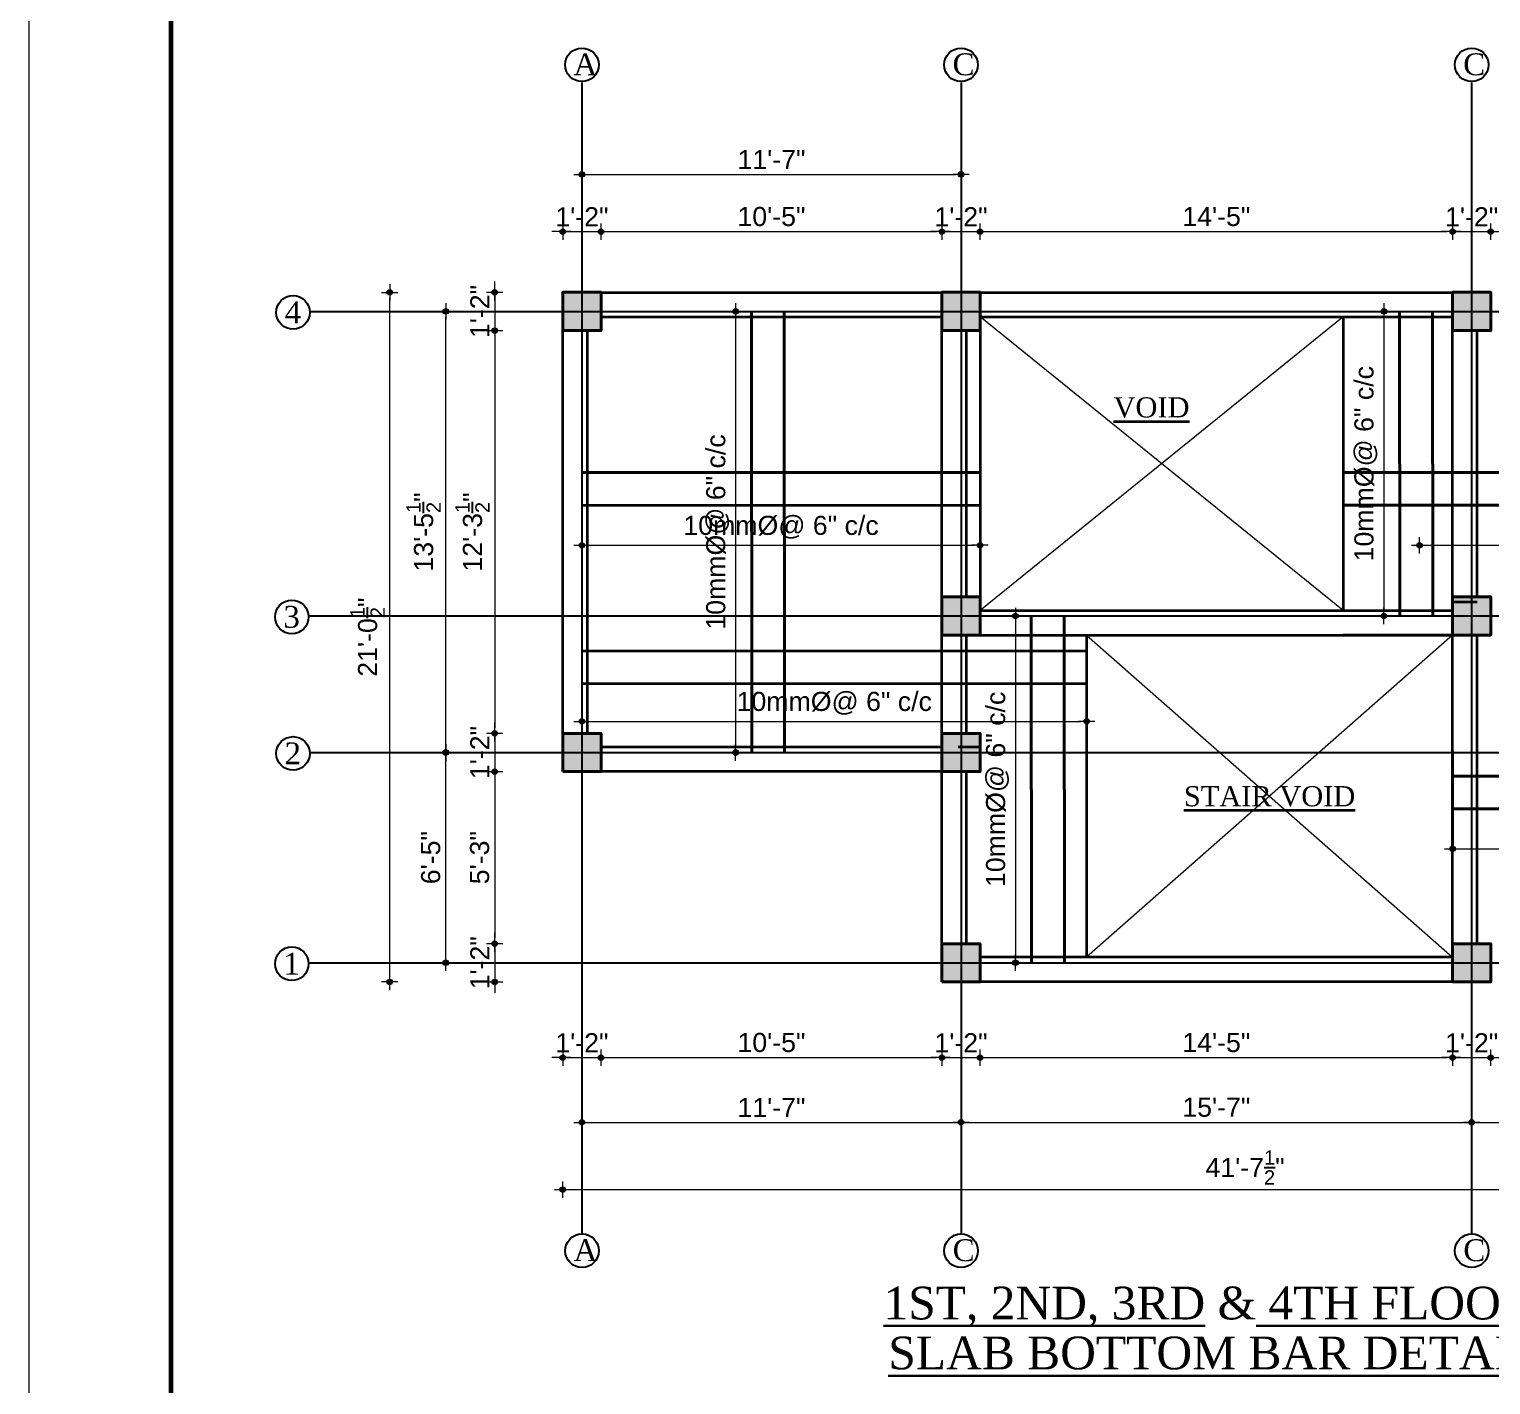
# Model space of a CAD drawing. Header units: inches. Extents: x -12073856 to 12321241, y -1226296 to 1319224.
# Drawn here: x 124365 to 124901, y 48693 to 49189 of the extents above; entities that cross this region are included whole.
import ezdxf
from ezdxf.enums import TextEntityAlignment as Align

# ---------------------------------------------------------------- set-up
doc = ezdxf.new("R2010")
doc.units = ezdxf.units.IN
doc.header["$MEASUREMENT"] = 0
doc.header["$PDMODE"] = 35
for name, color, linetype, lineweight in [('1', 7, 'Continuous', 13), ('BORDER', 7, 'Continuous', 60), ('Column', 181, 'Continuous', 40), ('DIM_LINE', 173, 'Continuous', 20), ('Hatch', 9, 'Continuous', 9), ('ST-REINFOR', 201, 'Continuous', 40), ('Toilet', 7, 'Continuous', 25), ('WALL', 1, 'Continuous', 30), ('WALL SEC', 2, 'Continuous', 35), ('Walls', 11, 'Continuous', 35), ('Window', 3, 'Continuous', 0), ('Windows', 151, 'Continuous', 15)]:
    doc.layers.add(name, color=color, linetype=linetype, lineweight=lineweight)
doc.styles.add('ordinary', font='times.ttf')
doc.styles.add('ramon', font='arial.ttf')
doc.dimstyles.new('S8', dxfattribs={"dimtxt": 7, "dimasz": 2, "dimexe": 6, "dimexo": 18, "dimgap": 1.9375, "dimtad": 1, "dimdec": 1, "dimzin": 3, "dimdsep": 46, "dimlunit": 4, "dimtxsty": 'ramon', "dimblk": 'dot 2', "dimcen": 0.09375, "dimse1": 1, "dimse2": 1, "dimclrd": 1, "dimclre": 1, "dimclrt": 256, "dimadec": 0, "dimazin": 0, "dimtfac": 0.75, "dimtdec": 1, "dimtix": 1, "dimtmove": 1, "dimatfit": 3, "dimldrblk": 'DOT', "dimfxl": 1, "dimtolj": 1, "dimtzin": 0, "dimlwd": 9, "dimlwe": 9, "dimarcsym": 0})

# ---------------------------------------------------------------- blocks, each defined once
blk = doc.blocks.new('colm')
at = {"layer": 'Hatch'}
h = blk.add_hatch(color=256, dxfattribs=at)
h.dxf.hatch_style = 1
h.paths.add_polyline_path([(66705.71, 8319.73), (66705.71, 8307.73), (66717.71, 8307.73), (66717.71, 8319.73)])
at = {"layer": 'Column'}
blk.add_lwpolyline([(66705.71, 8307.73), (66717.71, 8307.73), (66717.71, 8319.73), (66705.71, 8319.73)], close=True, dxfattribs=at)
blk = doc.blocks.new('dot1')
at = {"layer": 'Hatch'}
h = blk.add_hatch(color=256, dxfattribs=at)
edge = h.paths.add_edge_path()
edge.add_arc((0, 0), 1, 0, 360)
for p, q in [((3, 0), (-3, 0)), ((0, 3), (0, -3))]:
    blk.add_line(p, q, dxfattribs=at)
blk.add_circle((0, 0), 1, dxfattribs=at)
blk = doc.blocks.new('dot 2')
at = {"layer": 'Hatch', "xscale": 0.5, "yscale": 0.5, "zscale": 0.5}
blk.add_blockref('dot1', (0, 0), dxfattribs=at)
blk = doc.blocks.new('*D2217')
at = {"layer": 'Defpoints', "color": 0, "transparency": 16777216}
for p in [(124574.74, 49115.1), (124560.74, 49092.88), (124574.74, 49092.88)]:
    blk.add_point(p, dxfattribs=at)
at = {"layer": 'Toilet', "color": 1, "lineweight": 9, "transparency": 16777216}
for p, q in [((124558.74, 49115.1), (124556.74, 49115.1)), ((124560.74, 49115.1), (124574.74, 49115.1)), ((124576.74, 49115.1), (124578.74, 49115.1))]:
    blk.add_line(p, q, dxfattribs=at)
at = {"layer": 'Toilet', "color": 1, "lineweight": 9, "transparency": 16777216, "xscale": 2, "yscale": 2, "zscale": 2}
blk.add_blockref('dot 2', (124560.74, 49115.1), dxfattribs=at)
at = {"layer": 'Toilet', "color": 1, "lineweight": 9, "transparency": 16777216, "xscale": 2, "yscale": 2, "zscale": 2, "rotation": 180}
blk.add_blockref('dot 2', (124574.74, 49115.1), dxfattribs=at)
at = {"layer": 'Toilet', "transparency": 16777216, "insert": (124567.74, 49120.55), "char_height": 7, "attachment_point": 5, "style": 'ramon'}
blk.add_mtext('\\A1;1\'-2"', dxfattribs=at)
blk = doc.blocks.new('_Dot')
at = {"color": 0, "lineweight": -2}
blk.add_line((-0.5, 0), (-1, 0), dxfattribs=at)
at = {"color": 0, "const_width": 0.5}
blk.add_lwpolyline([(-0.25, 0, 1), (0.25, 0, 1)], format="xyb", close=True, dxfattribs=at)
blk = doc.blocks.new('*D2218')
at = {"layer": 'Defpoints', "color": 0, "transparency": 16777216}
for p in [(124699.56, 49115.1), (124574.74, 49092.88), (124699.56, 49092.88)]:
    blk.add_point(p, dxfattribs=at)
at = {"layer": 'Toilet', "color": 1, "lineweight": 9, "transparency": 16777216}
blk.add_line((124576.74, 49115.1), (124697.56, 49115.1), dxfattribs=at)
at = {"layer": 'Toilet', "color": 1, "lineweight": 9, "transparency": 16777216, "xscale": 2, "yscale": 2, "zscale": 2}
for p, rotation in [((124574.74, 49115.1), 180.0000000068786), ((124699.56, 49115.1), 6.87854744294497e-09)]:
    blk.add_blockref('dot 2', p, dxfattribs=dict(at, rotation=rotation))
at = {"layer": 'Toilet', "transparency": 16777216, "insert": (124637.15, 49120.61), "char_height": 7, "attachment_point": 5, "rotation": 0, "style": 'ramon'}
blk.add_mtext('\\A1;10\'-5"', dxfattribs=at)
blk = doc.blocks.new('*D2219')
at = {"layer": 'Defpoints', "color": 0, "transparency": 16777216}
for p in [(124713.56, 49115.1), (124699.56, 49092.88), (124713.56, 49092.88)]:
    blk.add_point(p, dxfattribs=at)
at = {"layer": 'Toilet', "color": 1, "lineweight": 9, "transparency": 16777216}
for p, q in [((124697.56, 49115.1), (124695.56, 49115.1)), ((124699.56, 49115.1), (124713.56, 49115.1)), ((124715.56, 49115.1), (124717.56, 49115.1))]:
    blk.add_line(p, q, dxfattribs=at)
at = {"layer": 'Toilet', "color": 1, "lineweight": 9, "transparency": 16777216, "xscale": 2, "yscale": 2, "zscale": 2}
for p, rotation in [((124699.56, 49115.1), 6.878577707425393e-09), ((124713.56, 49115.1), 180.0000000068786)]:
    blk.add_blockref('dot 2', p, dxfattribs=dict(at, rotation=rotation))
at = {"layer": 'Toilet', "transparency": 16777216, "insert": (124706.56, 49120.55), "char_height": 7, "attachment_point": 5, "rotation": 0, "style": 'ramon'}
blk.add_mtext('\\A1;1\'-2"', dxfattribs=at)
blk = doc.blocks.new('*D2220')
at = {"layer": 'Defpoints', "color": 0, "transparency": 16777216}
for p in [(124886.56, 49115.1), (124713.56, 49092.88), (124886.56, 49092.88)]:
    blk.add_point(p, dxfattribs=at)
at = {"layer": 'Toilet', "color": 1, "lineweight": 9, "transparency": 16777216}
blk.add_line((124715.56, 49115.1), (124884.56, 49115.1), dxfattribs=at)
at = {"layer": 'Toilet', "color": 1, "lineweight": 9, "transparency": 16777216, "xscale": 2, "yscale": 2, "zscale": 2}
for p, rotation in [((124713.56, 49115.1), 180.0000000068786), ((124886.56, 49115.1), 6.87854744294497e-09)]:
    blk.add_blockref('dot 2', p, dxfattribs=dict(at, rotation=rotation))
at = {"layer": 'Toilet', "transparency": 16777216, "insert": (124800.06, 49120.61), "char_height": 7, "attachment_point": 5, "rotation": 0, "style": 'ramon'}
blk.add_mtext('\\A1;14\'-5"', dxfattribs=at)
blk = doc.blocks.new('*D2189')
at = {"layer": 'Defpoints', "color": 0, "transparency": 16777216}
for p in [(124900.56, 49115.1), (124886.56, 49092.88), (124900.56, 49092.88)]:
    blk.add_point(p, dxfattribs=at)
at = {"layer": 'Toilet', "color": 1, "lineweight": 9, "transparency": 16777216}
for p, q in [((124884.56, 49115.1), (124882.56, 49115.1)), ((124886.56, 49115.1), (124900.56, 49115.1)), ((124902.56, 49115.1), (124904.56, 49115.1))]:
    blk.add_line(p, q, dxfattribs=at)
at = {"layer": 'Toilet', "color": 1, "lineweight": 9, "transparency": 16777216, "xscale": 2, "yscale": 2, "zscale": 2}
for p, rotation in [((124886.56, 49115.1), 6.878577707425393e-09), ((124900.56, 49115.1), 180.0000000068786)]:
    blk.add_blockref('dot 2', p, dxfattribs=dict(at, rotation=rotation))
at = {"layer": 'Toilet', "transparency": 16777216, "insert": (124893.56, 49120.55), "char_height": 7, "attachment_point": 5, "rotation": 0, "style": 'ramon'}
blk.add_mtext('\\A1;1\'-2"', dxfattribs=at)
blk = doc.blocks.new('*D2190')
at = {"layer": 'Defpoints', "color": 0, "transparency": 16777216}
for p in [(125046.43, 49115.1), (124900.56, 49092.88), (125046.43, 49092.88)]:
    blk.add_point(p, dxfattribs=at)
at = {"layer": 'Toilet', "color": 1, "lineweight": 9, "transparency": 16777216}
blk.add_line((124902.56, 49115.1), (125044.43, 49115.1), dxfattribs=at)
at = {"layer": 'Toilet', "color": 1, "lineweight": 9, "transparency": 16777216, "xscale": 2, "yscale": 2, "zscale": 2}
for p, rotation in [((124900.56, 49115.1), 180.0000000068786), ((125046.43, 49115.1), 6.87854744294497e-09)]:
    blk.add_blockref('dot 2', p, dxfattribs=dict(at, rotation=rotation))
at = {"layer": 'Toilet', "transparency": 16777216, "insert": (124973.49, 49120.55), "char_height": 7, "attachment_point": 5, "rotation": 0, "style": 'ramon'}
blk.add_mtext('\\A1;12\'-2"', dxfattribs=at)
blk = doc.blocks.new('*D2192')
at = {"layer": 'Defpoints', "color": 0, "transparency": 16777216}
for p in [(124706.56, 49136.06), (124567.74, 49092.88), (124706.56, 49092.88)]:
    blk.add_point(p, dxfattribs=at)
at = {"layer": 'Toilet', "color": 1, "lineweight": 9, "transparency": 16777216}
blk.add_line((124569.74, 49136.06), (124704.56, 49136.06), dxfattribs=at)
at = {"layer": 'Toilet', "color": 1, "lineweight": 9, "transparency": 16777216, "xscale": 2, "yscale": 2, "zscale": 2, "rotation": 180}
blk.add_blockref('dot 2', (124567.74, 49136.06), dxfattribs=at)
at = {"layer": 'Toilet', "color": 1, "lineweight": 9, "transparency": 16777216, "xscale": 2, "yscale": 2, "zscale": 2}
blk.add_blockref('dot 2', (124706.56, 49136.06), dxfattribs=at)
at = {"layer": 'Toilet', "transparency": 16777216, "insert": (124637.15, 49141.51), "char_height": 7, "attachment_point": 5, "style": 'ramon'}
blk.add_mtext('\\A1;11\'-7"', dxfattribs=at)
blk = doc.blocks.new('*D2193')
at = {"layer": 'Defpoints', "color": 0, "transparency": 16777216}
for p in [(124560.74, 49092.88), (124535.81, 49078.88), (124560.74, 49078.88)]:
    blk.add_point(p, dxfattribs=at)
at = {"layer": 'Toilet', "color": 1, "lineweight": 9, "transparency": 16777216}
for p, q in [((124535.81, 49094.88), (124535.81, 49096.88)), ((124535.81, 49092.88), (124535.81, 49078.88)), ((124535.81, 49076.88), (124535.81, 49074.88))]:
    blk.add_line(p, q, dxfattribs=at)
at = {"layer": 'Toilet', "color": 1, "lineweight": 9, "transparency": 16777216, "xscale": 2, "yscale": 2, "zscale": 2}
for p, rotation in [((124535.81, 49092.88), 270), ((124535.81, 49078.88), 90)]:
    blk.add_blockref('dot 2', p, dxfattribs=dict(at, rotation=rotation))
at = {"layer": 'Toilet', "transparency": 16777216, "insert": (124530.35, 49085.88), "char_height": 7, "attachment_point": 5, "rotation": 90, "style": 'ramon'}
blk.add_mtext('\\A1;1\'-2"', dxfattribs=at)
blk = doc.blocks.new('*D2194')
at = {"layer": 'Defpoints', "color": 0, "transparency": 16777216}
for p in [(124560.74, 49078.88), (124535.81, 48931.39), (124560.74, 48931.39)]:
    blk.add_point(p, dxfattribs=at)
at = {"layer": 'Toilet', "color": 1, "lineweight": 9, "transparency": 16777216}
blk.add_line((124535.81, 49076.88), (124535.81, 48933.39), dxfattribs=at)
at = {"layer": 'Toilet', "color": 1, "lineweight": 9, "transparency": 16777216, "xscale": 2, "yscale": 2, "zscale": 2}
for p, rotation in [((124535.81, 49078.88), 90), ((124535.81, 48931.39), 270)]:
    blk.add_blockref('dot 2', p, dxfattribs=dict(at, rotation=rotation))
at = {"layer": 'Toilet', "transparency": 16777216, "insert": (124527.66, 49005.13), "char_height": 7, "attachment_point": 5, "rotation": 90, "style": 'ramon'}
blk.add_mtext('\\A1;12\'-3{\\H0.750000x;\\S1/2;}"', dxfattribs=at)
blk = doc.blocks.new('*D2195')
at = {"layer": 'Defpoints', "color": 0, "transparency": 16777216}
for p in [(124560.74, 48931.39), (124535.81, 48917.39), (124560.74, 48917.39)]:
    blk.add_point(p, dxfattribs=at)
at = {"layer": 'Toilet', "color": 1, "lineweight": 9, "transparency": 16777216}
for p, q in [((124535.81, 48933.39), (124535.81, 48935.39)), ((124535.81, 48931.39), (124535.81, 48917.39)), ((124535.81, 48915.39), (124535.81, 48913.39))]:
    blk.add_line(p, q, dxfattribs=at)
at = {"layer": 'Toilet', "color": 1, "lineweight": 9, "transparency": 16777216, "xscale": 2, "yscale": 2, "zscale": 2}
for p, rotation in [((124535.81, 48931.39), 270), ((124535.81, 48917.39), 90)]:
    blk.add_blockref('dot 2', p, dxfattribs=dict(at, rotation=rotation))
at = {"layer": 'Toilet', "transparency": 16777216, "insert": (124530.35, 48924.39), "char_height": 7, "attachment_point": 5, "rotation": 90, "style": 'ramon'}
blk.add_mtext('\\A1;1\'-2"', dxfattribs=at)
blk = doc.blocks.new('*D2196')
at = {"layer": 'Defpoints', "color": 0, "transparency": 16777216}
for p in [(124560.74, 48917.39), (124535.81, 48854.39), (124699.56, 48854.39)]:
    blk.add_point(p, dxfattribs=at)
at = {"layer": 'Toilet', "color": 1, "lineweight": 9, "transparency": 16777216}
blk.add_line((124535.81, 48915.39), (124535.81, 48856.39), dxfattribs=at)
at = {"layer": 'Toilet', "color": 1, "lineweight": 9, "transparency": 16777216, "xscale": 2, "yscale": 2, "zscale": 2}
for p, rotation in [((124535.81, 48917.39), 90), ((124535.81, 48854.39), 270)]:
    blk.add_blockref('dot 2', p, dxfattribs=dict(at, rotation=rotation))
at = {"layer": 'Toilet', "transparency": 16777216, "insert": (124530.29, 48885.89), "char_height": 7, "attachment_point": 5, "rotation": 90, "style": 'ramon'}
blk.add_mtext('\\A1;5\'-3"', dxfattribs=at)
blk = doc.blocks.new('*D2197')
at = {"layer": 'Defpoints', "color": 0, "transparency": 16777216}
for p in [(124699.56, 48854.39), (124535.81, 48840.39), (124699.56, 48840.39)]:
    blk.add_point(p, dxfattribs=at)
at = {"layer": 'Toilet', "color": 1, "lineweight": 9, "transparency": 16777216}
for p, q in [((124535.81, 48856.39), (124535.81, 48858.39)), ((124535.81, 48854.39), (124535.81, 48840.39)), ((124535.81, 48838.39), (124535.81, 48836.39))]:
    blk.add_line(p, q, dxfattribs=at)
at = {"layer": 'Toilet', "color": 1, "lineweight": 9, "transparency": 16777216, "xscale": 2, "yscale": 2, "zscale": 2}
for p, rotation in [((124535.81, 48854.39), 270), ((124535.81, 48840.39), 90)]:
    blk.add_blockref('dot 2', p, dxfattribs=dict(at, rotation=rotation))
at = {"layer": 'Toilet', "transparency": 16777216, "insert": (124530.35, 48847.39), "char_height": 7, "attachment_point": 5, "rotation": 90, "style": 'ramon'}
blk.add_mtext('\\A1;1\'-2"', dxfattribs=at)
blk = doc.blocks.new('*D2187')
at = {"layer": 'Defpoints', "color": 0, "transparency": 16777216}
for p in [(124517.91, 48924.39), (124563.36, 48924.39), (124563.36, 48847.39)]:
    blk.add_point(p, dxfattribs=at)
at = {"layer": 'Toilet', "color": 1, "lineweight": 9, "transparency": 16777216}
blk.add_line((124517.91, 48849.39), (124517.91, 48922.39), dxfattribs=at)
at = {"layer": 'Toilet', "color": 1, "lineweight": 9, "transparency": 16777216, "xscale": 2, "yscale": 2, "zscale": 2}
for p, rotation in [((124517.91, 48924.39), 90), ((124517.91, 48847.39), 270)]:
    blk.add_blockref('dot 2', p, dxfattribs=dict(at, rotation=rotation))
at = {"layer": 'Toilet', "transparency": 16777216, "insert": (124512.39, 48885.89), "char_height": 7, "attachment_point": 5, "rotation": 90, "style": 'ramon'}
blk.add_mtext('\\A1;6\'-5"', dxfattribs=at)
blk = doc.blocks.new('*D2205')
at = {"layer": 'Defpoints', "color": 0, "transparency": 16777216}
for p in [(124517.91, 49085.88), (124560.74, 49085.88), (124563.36, 48924.39)]:
    blk.add_point(p, dxfattribs=at)
at = {"layer": 'Toilet', "color": 1, "lineweight": 9, "transparency": 16777216}
blk.add_line((124517.91, 48926.39), (124517.91, 49083.88), dxfattribs=at)
at = {"layer": 'Toilet', "color": 1, "lineweight": 9, "transparency": 16777216, "xscale": 2, "yscale": 2, "zscale": 2}
for p, rotation in [((124517.91, 49085.88), 90), ((124517.91, 48924.39), 270)]:
    blk.add_blockref('dot 2', p, dxfattribs=dict(at, rotation=rotation))
at = {"layer": 'Toilet', "transparency": 16777216, "insert": (124509.76, 49005.13), "char_height": 7, "attachment_point": 5, "rotation": 90, "style": 'ramon'}
blk.add_mtext('\\A1;13\'-5{\\H0.750000x;\\S1/2;}"', dxfattribs=at)
blk = doc.blocks.new('*D2206')
at = {"layer": 'Defpoints', "color": 0, "transparency": 16777216}
for p in [(124497.38, 49092.88), (124699.56, 49092.88), (124699.56, 48840.39)]:
    blk.add_point(p, dxfattribs=at)
at = {"layer": 'Toilet', "color": 1, "lineweight": 9, "transparency": 16777216}
blk.add_line((124497.38, 48842.39), (124497.38, 49090.88), dxfattribs=at)
at = {"layer": 'Toilet', "color": 1, "lineweight": 9, "transparency": 16777216, "xscale": 2, "yscale": 2, "zscale": 2}
for p, rotation in [((124497.38, 49092.88), 90), ((124497.38, 48840.39), 270)]:
    blk.add_blockref('dot 2', p, dxfattribs=dict(at, rotation=rotation))
at = {"layer": 'Toilet', "transparency": 16777216, "insert": (124489.24, 48966.63), "char_height": 7, "attachment_point": 5, "rotation": 90, "style": 'ramon'}
blk.add_mtext('\\A1;21\'-0{\\H0.750000x;\\S1/2;}"', dxfattribs=at)
blk = doc.blocks.new('*D2213')
at = {"layer": 'Defpoints', "color": 0, "transparency": 16777216}
for p in [(124560.74, 48917.39), (124574.74, 48917.39), (124574.74, 48812.66)]:
    blk.add_point(p, dxfattribs=at)
at = {"layer": 'Toilet', "color": 1, "lineweight": 9, "transparency": 16777216}
for p, q in [((124558.74, 48812.66), (124556.74, 48812.66)), ((124560.74, 48812.66), (124574.74, 48812.66)), ((124576.74, 48812.66), (124578.74, 48812.66))]:
    blk.add_line(p, q, dxfattribs=at)
at = {"layer": 'Toilet', "color": 1, "lineweight": 9, "transparency": 16777216, "xscale": 2, "yscale": 2, "zscale": 2}
blk.add_blockref('dot 2', (124560.74, 48812.66), dxfattribs=at)
at = {"layer": 'Toilet', "color": 1, "lineweight": 9, "transparency": 16777216, "xscale": 2, "yscale": 2, "zscale": 2, "rotation": 180}
blk.add_blockref('dot 2', (124574.74, 48812.66), dxfattribs=at)
at = {"layer": 'Toilet', "transparency": 16777216, "insert": (124567.74, 48818.11), "char_height": 7, "attachment_point": 5, "style": 'ramon'}
blk.add_mtext('\\A1;1\'-2"', dxfattribs=at)
blk = doc.blocks.new('*D2214')
at = {"layer": 'Defpoints', "color": 0, "transparency": 16777216}
for p in [(124574.74, 48917.39), (124699.56, 48840.39), (124699.56, 48812.66)]:
    blk.add_point(p, dxfattribs=at)
at = {"layer": 'Toilet', "color": 1, "lineweight": 9, "transparency": 16777216}
blk.add_line((124576.74, 48812.66), (124697.56, 48812.66), dxfattribs=at)
at = {"layer": 'Toilet', "color": 1, "lineweight": 9, "transparency": 16777216, "xscale": 2, "yscale": 2, "zscale": 2, "rotation": 180}
blk.add_blockref('dot 2', (124574.74, 48812.66), dxfattribs=at)
at = {"layer": 'Toilet', "color": 1, "lineweight": 9, "transparency": 16777216, "xscale": 2, "yscale": 2, "zscale": 2}
blk.add_blockref('dot 2', (124699.56, 48812.66), dxfattribs=at)
at = {"layer": 'Toilet', "transparency": 16777216, "insert": (124637.15, 48818.17), "char_height": 7, "attachment_point": 5, "style": 'ramon'}
blk.add_mtext('\\A1;10\'-5"', dxfattribs=at)
blk = doc.blocks.new('*D2215')
at = {"layer": 'Defpoints', "color": 0, "transparency": 16777216}
for p in [(124699.56, 48840.39), (124713.56, 48840.39), (124713.56, 48812.66)]:
    blk.add_point(p, dxfattribs=at)
at = {"layer": 'Toilet', "color": 1, "lineweight": 9, "transparency": 16777216}
for p, q in [((124697.56, 48812.66), (124695.56, 48812.66)), ((124699.56, 48812.66), (124713.56, 48812.66)), ((124715.56, 48812.66), (124717.56, 48812.66))]:
    blk.add_line(p, q, dxfattribs=at)
at = {"layer": 'Toilet', "color": 1, "lineweight": 9, "transparency": 16777216, "xscale": 2, "yscale": 2, "zscale": 2}
blk.add_blockref('dot 2', (124699.56, 48812.66), dxfattribs=at)
at = {"layer": 'Toilet', "color": 1, "lineweight": 9, "transparency": 16777216, "xscale": 2, "yscale": 2, "zscale": 2, "rotation": 180}
blk.add_blockref('dot 2', (124713.56, 48812.66), dxfattribs=at)
at = {"layer": 'Toilet', "transparency": 16777216, "insert": (124706.56, 48818.11), "char_height": 7, "attachment_point": 5, "style": 'ramon'}
blk.add_mtext('\\A1;1\'-2"', dxfattribs=at)
blk = doc.blocks.new('*D2216')
at = {"layer": 'Defpoints', "color": 0, "transparency": 16777216}
for p in [(124713.56, 48840.39), (124886.56, 48840.39), (124886.56, 48812.66)]:
    blk.add_point(p, dxfattribs=at)
at = {"layer": 'Toilet', "color": 1, "lineweight": 9, "transparency": 16777216}
blk.add_line((124715.56, 48812.66), (124884.56, 48812.66), dxfattribs=at)
at = {"layer": 'Toilet', "color": 1, "lineweight": 9, "transparency": 16777216, "xscale": 2, "yscale": 2, "zscale": 2, "rotation": 180}
blk.add_blockref('dot 2', (124713.56, 48812.66), dxfattribs=at)
at = {"layer": 'Toilet', "color": 1, "lineweight": 9, "transparency": 16777216, "xscale": 2, "yscale": 2, "zscale": 2}
blk.add_blockref('dot 2', (124886.56, 48812.66), dxfattribs=at)
at = {"layer": 'Toilet', "transparency": 16777216, "insert": (124800.06, 48818.17), "char_height": 7, "attachment_point": 5, "style": 'ramon'}
blk.add_mtext('\\A1;14\'-5"', dxfattribs=at)
blk = doc.blocks.new('*D2198')
at = {"layer": 'Defpoints', "color": 0, "transparency": 16777216}
for p in [(124886.56, 48840.39), (124900.56, 48840.39), (124900.56, 48812.66)]:
    blk.add_point(p, dxfattribs=at)
at = {"layer": 'Toilet', "color": 1, "lineweight": 9, "transparency": 16777216}
for p, q in [((124884.56, 48812.66), (124882.56, 48812.66)), ((124886.56, 48812.66), (124900.56, 48812.66)), ((124902.56, 48812.66), (124904.56, 48812.66))]:
    blk.add_line(p, q, dxfattribs=at)
at = {"layer": 'Toilet', "color": 1, "lineweight": 9, "transparency": 16777216, "xscale": 2, "yscale": 2, "zscale": 2}
blk.add_blockref('dot 2', (124886.56, 48812.66), dxfattribs=at)
at = {"layer": 'Toilet', "color": 1, "lineweight": 9, "transparency": 16777216, "xscale": 2, "yscale": 2, "zscale": 2, "rotation": 180}
blk.add_blockref('dot 2', (124900.56, 48812.66), dxfattribs=at)
at = {"layer": 'Toilet', "transparency": 16777216, "insert": (124893.56, 48818.11), "char_height": 7, "attachment_point": 5, "style": 'ramon'}
blk.add_mtext('\\A1;1\'-2"', dxfattribs=at)
blk = doc.blocks.new('*D2199')
at = {"layer": 'Defpoints', "color": 0, "transparency": 16777216}
for p in [(124900.56, 48840.39), (125046.43, 48840.39), (125046.43, 48812.66)]:
    blk.add_point(p, dxfattribs=at)
at = {"layer": 'Toilet', "color": 1, "lineweight": 9, "transparency": 16777216}
blk.add_line((124902.56, 48812.66), (125044.43, 48812.66), dxfattribs=at)
at = {"layer": 'Toilet', "color": 1, "lineweight": 9, "transparency": 16777216, "xscale": 2, "yscale": 2, "zscale": 2, "rotation": 180}
blk.add_blockref('dot 2', (124900.56, 48812.66), dxfattribs=at)
at = {"layer": 'Toilet', "color": 1, "lineweight": 9, "transparency": 16777216, "xscale": 2, "yscale": 2, "zscale": 2}
blk.add_blockref('dot 2', (125046.43, 48812.66), dxfattribs=at)
at = {"layer": 'Toilet', "transparency": 16777216, "insert": (124973.49, 48818.11), "char_height": 7, "attachment_point": 5, "style": 'ramon'}
blk.add_mtext('\\A1;12\'-2"', dxfattribs=at)
blk = doc.blocks.new('*D2201')
at = {"layer": 'Defpoints', "color": 0, "transparency": 16777216}
for p in [(124567.74, 48917.39), (124706.56, 48917.39), (124706.56, 48788.96)]:
    blk.add_point(p, dxfattribs=at)
at = {"layer": 'Toilet', "color": 1, "lineweight": 9, "transparency": 16777216}
blk.add_line((124569.74, 48788.96), (124704.56, 48788.96), dxfattribs=at)
at = {"layer": 'Toilet', "color": 1, "lineweight": 9, "transparency": 16777216, "xscale": 2, "yscale": 2, "zscale": 2, "rotation": 180}
blk.add_blockref('dot 2', (124567.74, 48788.96), dxfattribs=at)
at = {"layer": 'Toilet', "color": 1, "lineweight": 9, "transparency": 16777216, "xscale": 2, "yscale": 2, "zscale": 2}
blk.add_blockref('dot 2', (124706.56, 48788.96), dxfattribs=at)
at = {"layer": 'Toilet', "transparency": 16777216, "insert": (124637.15, 48794.41), "char_height": 7, "attachment_point": 5, "style": 'ramon'}
blk.add_mtext('\\A1;11\'-7"', dxfattribs=at)
blk = doc.blocks.new('*D2202')
at = {"layer": 'Defpoints', "color": 0, "transparency": 16777216}
for p in [(124706.56, 48917.39), (124893.56, 48840.39), (124893.56, 48788.96)]:
    blk.add_point(p, dxfattribs=at)
at = {"layer": 'Toilet', "color": 1, "lineweight": 9, "transparency": 16777216}
blk.add_line((124708.56, 48788.96), (124891.56, 48788.96), dxfattribs=at)
at = {"layer": 'Toilet', "color": 1, "lineweight": 9, "transparency": 16777216, "xscale": 2, "yscale": 2, "zscale": 2, "rotation": 180}
blk.add_blockref('dot 2', (124706.56, 48788.96), dxfattribs=at)
at = {"layer": 'Toilet', "color": 1, "lineweight": 9, "transparency": 16777216, "xscale": 2, "yscale": 2, "zscale": 2}
blk.add_blockref('dot 2', (124893.56, 48788.96), dxfattribs=at)
at = {"layer": 'Toilet', "transparency": 16777216, "insert": (124800.06, 48794.47), "char_height": 7, "attachment_point": 5, "style": 'ramon'}
blk.add_mtext('\\A1;15\'-7"', dxfattribs=at)
blk = doc.blocks.new('*D2203')
at = {"layer": 'Defpoints', "color": 0, "transparency": 16777216}
for p in [(124893.56, 48840.39), (125053.43, 48840.39), (125053.43, 48788.96)]:
    blk.add_point(p, dxfattribs=at)
at = {"layer": 'Toilet', "color": 1, "lineweight": 9, "transparency": 16777216}
blk.add_line((124895.56, 48788.96), (125051.43, 48788.96), dxfattribs=at)
at = {"layer": 'Toilet', "color": 1, "lineweight": 9, "transparency": 16777216, "xscale": 2, "yscale": 2, "zscale": 2, "rotation": 180}
blk.add_blockref('dot 2', (124893.56, 48788.96), dxfattribs=at)
at = {"layer": 'Toilet', "color": 1, "lineweight": 9, "transparency": 16777216, "xscale": 2, "yscale": 2, "zscale": 2}
blk.add_blockref('dot 2', (125053.43, 48788.96), dxfattribs=at)
at = {"layer": 'Toilet', "transparency": 16777216, "insert": (124973.49, 48794.47), "char_height": 7, "attachment_point": 5, "style": 'ramon'}
blk.add_mtext('\\A1;13\'-4"', dxfattribs=at)
blk = doc.blocks.new('*D2204')
at = {"layer": 'Defpoints', "color": 0, "transparency": 16777216}
for p in [(124560.74, 48917.39), (125060.43, 48840.39), (125060.43, 48764.36)]:
    blk.add_point(p, dxfattribs=at)
at = {"layer": 'Toilet', "color": 1, "lineweight": 9, "transparency": 16777216}
blk.add_line((124562.74, 48764.36), (125058.43, 48764.36), dxfattribs=at)
at = {"layer": 'Toilet', "color": 1, "lineweight": 9, "transparency": 16777216, "xscale": 2, "yscale": 2, "zscale": 2, "rotation": 180}
blk.add_blockref('dot 2', (124560.74, 48764.36), dxfattribs=at)
at = {"layer": 'Toilet', "color": 1, "lineweight": 9, "transparency": 16777216, "xscale": 2, "yscale": 2, "zscale": 2}
blk.add_blockref('dot 2', (125060.43, 48764.36), dxfattribs=at)
at = {"layer": 'Toilet', "transparency": 16777216, "insert": (124810.58, 48772.45), "char_height": 7, "attachment_point": 5, "style": 'ramon'}
blk.add_mtext('\\A1;41\'-7{\\H0.750000x;\\S1/2;}"', dxfattribs=at)
blk = doc.blocks.new('*D2221')
at = {"layer": 'Defpoints', "color": 0, "transparency": 16777216}
for p in [(124567.74, 49000.27), (124713.56, 49000.27), (124713.56, 49000.21)]:
    blk.add_point(p, dxfattribs=at)
at = {"layer": 'DIM_LINE', "color": 1, "lineweight": 9, "transparency": 16777216}
blk.add_line((124569.74, 49000.27), (124711.56, 49000.27), dxfattribs=at)
at = {"layer": 'DIM_LINE', "color": 1, "lineweight": 9, "transparency": 16777216, "xscale": 2, "yscale": 2, "zscale": 2, "rotation": 180}
blk.add_blockref('dot 2', (124567.74, 49000.27), dxfattribs=at)
at = {"layer": 'DIM_LINE', "color": 1, "lineweight": 9, "transparency": 16777216, "xscale": 2, "yscale": 2, "zscale": 2}
blk.add_blockref('dot 2', (124713.56, 49000.27), dxfattribs=at)
at = {"layer": 'DIM_LINE', "transparency": 16777216, "insert": (124640.65, 49006.86), "char_height": 7, "attachment_point": 5, "style": 'ramon'}
blk.add_mtext('\\A1;10mm%%C@ 6" c/c', dxfattribs=at)
blk = doc.blocks.new('*D2222')
at = {"layer": 'Defpoints', "color": 0, "transparency": 16777216}
for p in [(124641.8, 49085.88), (124624.03, 48924.39), (124629.95, 48924.39)]:
    blk.add_point(p, dxfattribs=at)
at = {"layer": 'DIM_LINE', "color": 1, "lineweight": 9, "transparency": 16777216}
blk.add_line((124624.03, 49083.88), (124624.03, 48926.39), dxfattribs=at)
at = {"layer": 'DIM_LINE', "color": 1, "lineweight": 9, "transparency": 16777216, "xscale": 2, "yscale": 2, "zscale": 2}
for p, rotation in [((124624.03, 49085.88), 90), ((124624.03, 48924.39), 270)]:
    blk.add_blockref('dot 2', p, dxfattribs=dict(at, rotation=rotation))
at = {"layer": 'DIM_LINE', "transparency": 16777216, "insert": (124617.44, 49005.13), "char_height": 7, "attachment_point": 5, "rotation": 90, "style": 'ramon'}
blk.add_mtext('\\A1;10mm%%C@ 6" c/c', dxfattribs=at)
blk = doc.blocks.new('*D2223')
at = {"layer": 'Defpoints', "color": 0, "transparency": 16777216}
for p in [(124874.49, 49000.27), (125067.5, 49000.27), (125067.5, 49000.21)]:
    blk.add_point(p, dxfattribs=at)
at = {"layer": 'DIM_LINE', "color": 1, "lineweight": 9, "transparency": 16777216}
blk.add_line((124876.49, 49000.27), (125065.5, 49000.27), dxfattribs=at)
at = {"layer": 'DIM_LINE', "color": 1, "lineweight": 9, "transparency": 16777216, "xscale": 2, "yscale": 2, "zscale": 2, "rotation": 180}
blk.add_blockref('dot 2', (124874.49, 49000.27), dxfattribs=at)
at = {"layer": 'DIM_LINE', "color": 1, "lineweight": 9, "transparency": 16777216, "xscale": 2, "yscale": 2, "zscale": 2}
blk.add_blockref('dot 2', (125067.5, 49000.27), dxfattribs=at)
at = {"layer": 'DIM_LINE', "transparency": 16777216, "insert": (124970.99, 49006.86), "char_height": 7, "attachment_point": 5, "style": 'ramon'}
blk.add_mtext('\\A1;10mm%%C@ 6" c/c', dxfattribs=at)
blk = doc.blocks.new('*D2225')
at = {"layer": 'Defpoints', "color": 0, "transparency": 16777216}
for p in [(124886.56, 48889.11), (125053.43, 48889.11), (125053.43, 48889.05)]:
    blk.add_point(p, dxfattribs=at)
at = {"layer": 'DIM_LINE', "color": 1, "lineweight": 9, "transparency": 16777216}
blk.add_line((124888.56, 48889.11), (125051.43, 48889.11), dxfattribs=at)
at = {"layer": 'DIM_LINE', "color": 1, "lineweight": 9, "transparency": 16777216, "xscale": 2, "yscale": 2, "zscale": 2, "rotation": 180}
blk.add_blockref('dot 2', (124886.56, 48889.11), dxfattribs=at)
at = {"layer": 'DIM_LINE', "color": 1, "lineweight": 9, "transparency": 16777216, "xscale": 2, "yscale": 2, "zscale": 2}
blk.add_blockref('dot 2', (125053.43, 48889.11), dxfattribs=at)
at = {"layer": 'DIM_LINE', "transparency": 16777216, "insert": (124969.99, 48895.71), "char_height": 7, "attachment_point": 5, "style": 'ramon'}
blk.add_mtext('\\A1;10mm%%C@ 6" c/c', dxfattribs=at)
blk = doc.blocks.new('*D2226')
at = {"layer": 'Defpoints', "color": 0, "transparency": 16777216}
for p in [(124567.74, 48935.8), (124752.56, 48935.8), (124752.56, 48935.8)]:
    blk.add_point(p, dxfattribs=at)
at = {"layer": 'DIM_LINE', "color": 1, "lineweight": 9, "transparency": 16777216}
blk.add_line((124569.74, 48935.8), (124750.56, 48935.8), dxfattribs=at)
at = {"layer": 'DIM_LINE', "color": 1, "lineweight": 9, "transparency": 16777216, "xscale": 2, "yscale": 2, "zscale": 2, "rotation": 180}
blk.add_blockref('dot 2', (124567.74, 48935.8), dxfattribs=at)
at = {"layer": 'DIM_LINE', "color": 1, "lineweight": 9, "transparency": 16777216, "xscale": 2, "yscale": 2, "zscale": 2}
blk.add_blockref('dot 2', (124752.56, 48935.8), dxfattribs=at)
at = {"layer": 'DIM_LINE', "transparency": 16777216, "insert": (124660.15, 48942.4), "char_height": 7, "attachment_point": 5, "style": 'ramon'}
blk.add_mtext('\\A1;10mm%%C@ 6" c/c', dxfattribs=at)
blk = doc.blocks.new('*D2227')
at = {"layer": 'Defpoints', "color": 0, "transparency": 16777216}
for p in [(124744.3, 48974.39), (124726.52, 48847.39), (124732.44, 48847.39)]:
    blk.add_point(p, dxfattribs=at)
at = {"layer": 'DIM_LINE', "color": 1, "lineweight": 9, "transparency": 16777216}
blk.add_line((124726.52, 48972.39), (124726.52, 48849.39), dxfattribs=at)
at = {"layer": 'DIM_LINE', "color": 1, "lineweight": 9, "transparency": 16777216, "xscale": 2, "yscale": 2, "zscale": 2}
for p, rotation in [((124726.52, 48974.39), 90), ((124726.52, 48847.39), 270)]:
    blk.add_blockref('dot 2', p, dxfattribs=dict(at, rotation=rotation))
at = {"layer": 'DIM_LINE', "transparency": 16777216, "insert": (124719.92, 48910.89), "char_height": 7, "attachment_point": 5, "rotation": 90, "style": 'ramon'}
blk.add_mtext('\\A1;10mm%%C@ 6" c/c', dxfattribs=at)
blk = doc.blocks.new('*D2228')
at = {"layer": 'Defpoints', "color": 0, "transparency": 16777216}
for p in [(124879.19, 49085.88), (124861.41, 48974.39), (124867.33, 48974.39)]:
    blk.add_point(p, dxfattribs=at)
at = {"layer": 'DIM_LINE', "color": 1, "lineweight": 9, "transparency": 16777216}
blk.add_line((124861.41, 49083.88), (124861.41, 48976.39), dxfattribs=at)
at = {"layer": 'DIM_LINE', "color": 1, "lineweight": 9, "transparency": 16777216, "xscale": 2, "yscale": 2, "zscale": 2}
for p, rotation in [((124861.41, 49085.88), 90), ((124861.41, 48974.39), 270)]:
    blk.add_blockref('dot 2', p, dxfattribs=dict(at, rotation=rotation))
at = {"layer": 'DIM_LINE', "transparency": 16777216, "insert": (124854.81, 49030.13), "char_height": 7, "attachment_point": 5, "rotation": 90, "style": 'ramon'}
blk.add_mtext('\\A1;10mm%%C@ 6" c/c', dxfattribs=at)

msp = doc.modelspace()

# ---------------------------------------------------------------- linework, layer by layer
for p, q in [((124567.74, 49169.69), (124567.74, 48747.83)), ((124706.56, 49169.69), (124706.56, 48747.83)), ((124893.56, 49169.69), (124893.56, 48747.83))]:
    msp.add_line(p, q)
at = {"layer": 'BORDER'}
msp.add_lwpolyline([(127480.18, 50218.25), (127480.18, 48127.4), (124417.35, 48127.4), (124417.35, 50218.25)], close=True, dxfattribs=at)
at = {"layer": 'ST-REINFOR'}
for p, q in [((124629.8, 49085.88), (124629.95, 48924.37)), ((124641.8, 49085.89), (124641.95, 48924.39)), ((124867.19, 49085.88), (124867.3, 48974.37)), ((124879.19, 49085.89), (124879.3, 48974.39)), ((124567.74, 49026.92), (124713.56, 49026.88)), ((124846.56, 49026.94), (125053.43, 49026.88)), ((124567.74, 49014.92), (124713.56, 49014.88)), ((124846.56, 49014.94), (125053.43, 49014.88)), ((124732.3, 48974.39), (124732.42, 48847.37)), ((124744.3, 48974.4), (124744.42, 48847.39)), ((124567.74, 48961.6), (124752.56, 48961.54)), ((124567.74, 48949.6), (124752.56, 48949.55)), ((124886.56, 48915.77), (125053.43, 48915.73)), ((124886.56, 48903.77), (125053.43, 48903.73))]:
    msp.add_line(p, q, dxfattribs=at)
at = {"layer": 'Toilet'}
for p, q in [((124468.11, 49085.88), (125164.53, 49085.88)), ((124467.67, 48974.39), (125164.53, 48974.39)), ((124468.11, 48924.39), (125164.53, 48924.39)), ((124467.67, 48847.39), (125164.53, 48847.39))]:
    msp.add_line(p, q, dxfattribs=at)
for centre in [(124567.74, 49176.19), (124706.56, 49176.19), (124893.56, 49176.19), (124461.96, 49085.53), (124461.52, 48974.04), (124461.96, 48924.04), (124461.52, 48847.04), (124567.77, 48741.94), (124706.59, 48741.94), (124893.59, 48741.94)]:
    msp.add_circle(centre, 6.15, dxfattribs=at)
at = {"layer": 'Walls'}
for p, q in [((124574.74, 49092.88), (124699.56, 49092.88)), ((124713.56, 49092.88), (124886.56, 49092.88)), ((124574.74, 49083.88), (124699.56, 49083.88)), ((124713.56, 49083.88), (124886.56, 49083.88)), ((124846.56, 49083.88), (124846.56, 48976.39)), ((124560.74, 48931.39), (124560.74, 49078.88)), ((124569.74, 48931.39), (124569.74, 49078.88)), ((124699.56, 48981.39), (124699.56, 49078.88)), ((124708.56, 48981.39), (124708.56, 49078.88)), ((124713.56, 49078.88), (124713.56, 48981.39)), ((124886.56, 48981.39), (124886.56, 49078.88)), ((124895.56, 48981.39), (124895.56, 49078.88)), ((124895.56, 48979.39), (124886.56, 48979.39)), ((124713.56, 48976.39), (124886.56, 48976.39)), ((124699.56, 48931.39), (124699.56, 48967.39)), ((124708.56, 48931.39), (124708.56, 48967.39)), ((124713.56, 48967.39), (124886.56, 48967.39)), ((124752.56, 48967.39), (124752.56, 48849.39)), ((124886.56, 48967.39), (124846.56, 48967.39)), ((124886.56, 48854.39), (124886.56, 48967.39)), ((124895.56, 48854.39), (124895.56, 48967.39)), ((124699.56, 48926.39), (124574.74, 48926.39)), ((124713.56, 48926.39), (124705.56, 48926.39)), ((124713.56, 48926.39), (124713.56, 48917.39)), ((124886.56, 48925.04), (124886.56, 48890.39)), ((124699.56, 48917.39), (124574.74, 48917.39)), ((124699.56, 48854.39), (124699.56, 48917.39)), ((124705.56, 48917.39), (124713.56, 48917.39)), ((124708.56, 48854.39), (124708.56, 48917.39)), ((124886.56, 48849.39), (124713.56, 48849.39)), ((124886.56, 48840.39), (124713.56, 48840.39))]:
    msp.add_line(p, q, dxfattribs=at)
at = {"layer": 'Window'}
msp.add_lwpolyline([(127532.18, 50270.25), (127532.18, 48075.4), (124365.35, 48075.4), (124365.35, 50270.25)], close=True, dxfattribs=at)
at = {"layer": 'Windows'}
for p, q in [((124846.56, 49083.88), (124713.56, 48976.39)), ((124846.56, 48976.39), (124713.56, 49083.88)), ((124752.56, 48967.39), (124886.56, 48849.39)), ((124886.56, 48967.39), (124752.56, 48849.39))]:
    msp.add_line(p, q, dxfattribs=at)

# ---------------------------------------------------------------- block references
at = {"layer": 'Column', "xscale": 1.166666666667879, "yscale": 1.166666666667879, "zscale": 1.166666666667879}
for p in [(46737.42, 39386.54), (46876.23, 39386.54), (47063.23, 39386.54), (46876.23, 39275.04), (47063.23, 39275.04), (46737.42, 39225.04), (46876.23, 39225.04), (46876.23, 39148.04), (47063.23, 39148.04)]:
    msp.add_blockref('colm', p, dxfattribs=at)

# ---------------------------------------------------------------- texts
at = {"layer": '1', "char_height": 8, "width": 20.1234, "attachment_point": 1, "style": 'ordinary'}
for s, insert in [('A', (124564.65, 49180.39)), ('C', (124703.47, 49180.39)), ('C', (124890.47, 49180.39)), ('4', (124458.85, 49089.57)), ('3', (124458.41, 48978.07)), ('2', (124458.85, 48928.07)), ('1', (124458.41, 48851.07)), ('A', (124564.69, 48746.15)), ('C', (124703.5, 48746.15)), ('C', (124890.5, 48746.15))]:
    msp.add_mtext(s, dxfattribs=dict(at, insert=insert))
at = {"layer": 'WALL', "style": 'ordinary'}
for s, p in [('%%U1ST, 2ND, 3RD%%U &%%U 4TH FLOOR ', (124799.5, 48722.8)), ('%%USLAB BOTTOM BAR DETAIL', (124799.5, 48704.53))]:
    msp.add_text(s, height=12, dxfattribs=at).set_placement(p, align=Align.MIDDLE_CENTER)
at = {"layer": 'WALL SEC', "color": 0, "style": 'ordinary'}
for s, height, p in [('%%UVOID', 7.373, (124776.32, 49050.76)), ('%%USTAIR VOID', 7.3728, (124819.56, 48908.39))]:
    msp.add_text(s, height=height, dxfattribs=at).set_placement(p, align=Align.MIDDLE_CENTER)

# ---------------------------------------------------------------- dimensions: what is measured, and where the dimension line sits
at = {"layer": 'DIM_LINE'}
for base, p1, p2, picture, middle in [((124624.03, 48924.39), (124641.8, 49085.88), (124629.95, 48924.39), '*D2222', (124617.44, 49005.13)), ((124861.41, 48974.39), (124879.19, 49085.88), (124867.33, 48974.39), '*D2228', (124854.81, 49030.13)), ((124726.52, 48847.39), (124744.3, 48974.39), (124732.44, 48847.39), '*D2227', (124719.92, 48910.89))]:
    dim = msp.add_linear_dim(base=base, p1=p1, p2=p2, angle=90, text='10mm%%C@ 6" c/c', dimstyle='S8', dxfattribs=at)
    dim.commit()
    dim.dimension.update_dxf_attribs({"geometry": picture, "text_midpoint": middle})
for base, p1, p2, picture, middle in [((124713.56, 49000.27), (124567.74, 49000.27), (124713.56, 49000.21), '*D2221', (124640.65, 49006.86)), ((125067.5, 49000.27), (124874.49, 49000.27), (125067.5, 49000.21), '*D2223', (124970.99, 49006.86)), ((124752.56, 48935.8), (124567.74, 48935.8), (124752.56, 48935.8), '*D2226', (124660.15, 48942.4)), ((125053.43, 48889.11), (124886.56, 48889.11), (125053.43, 48889.05), '*D2225', (124969.99, 48895.71))]:
    dim = msp.add_linear_dim(base=base, p1=p1, p2=p2, text='10mm%%C@ 6" c/c', dimstyle='S8', dxfattribs=at)
    dim.commit()
    dim.dimension.update_dxf_attribs({"geometry": picture, "text_midpoint": middle})
at = {"layer": 'Toilet'}
for p1, p2, distance, picture, middle in [((124567.74, 49092.88), (124706.56, 49092.88), 43.18, '*D2192', (124637.15, 49141.51)), ((124560.74, 49092.88), (124574.74, 49092.88), 22.21, '*D2217', (124567.74, 49120.55)), ((124560.74, 49092.88), (124560.74, 49078.88), -24.93, '*D2193', (124530.35, 49085.88)), ((124563.36, 48847.39), (124563.36, 48924.39), 45.46, '*D2187', (124512.39, 48885.89))]:
    dim = msp.add_aligned_dim(p1=p1, p2=p2, distance=distance, dimstyle='S8', override={"dimfxl": 2, "dimfxlon": 1, "dimarcsym": 1}, dxfattribs=at)
    dim.commit()
    dim.dimension.update_dxf_attribs({"geometry": picture, "text_midpoint": middle})
for base, p1, p2, angle, picture, middle in [((124699.56, 49115.1), (124574.74, 49092.88), (124699.56, 49092.88), 180, '*D2218', (124637.15, 49120.61)), ((124713.56, 49115.1), (124699.56, 49092.88), (124713.56, 49092.88), 180, '*D2219', (124706.56, 49120.55)), ((124886.56, 49115.1), (124713.56, 49092.88), (124886.56, 49092.88), 180, '*D2220', (124800.06, 49120.61)), ((124900.56, 49115.1), (124886.56, 49092.88), (124900.56, 49092.88), 180, '*D2189', (124893.56, 49120.55)), ((125046.43, 49115.1), (124900.56, 49092.88), (125046.43, 49092.88), 180, '*D2190', (124973.49, 49120.55)), ((124497.38, 49092.88), (124699.56, 48840.39), (124699.56, 49092.88), 90, '*D2206', (124489.24, 48966.63)), ((124517.91, 49085.88), (124563.36, 48924.39), (124560.74, 49085.88), 270, '*D2205', (124509.76, 49005.13)), ((124535.81, 48931.39), (124560.74, 49078.88), (124560.74, 48931.39), 90, '*D2194', (124527.66, 49005.13)), ((124535.81, 48917.39), (124560.74, 48931.39), (124560.74, 48917.39), 90, '*D2195', (124530.35, 48924.39)), ((124535.81, 48854.39), (124560.74, 48917.39), (124699.56, 48854.39), 90, '*D2196', (124530.29, 48885.89)), ((124535.81, 48840.39), (124699.56, 48854.39), (124699.56, 48840.39), 90, '*D2197', (124530.35, 48847.39))]:
    dim = msp.add_linear_dim(base=base, p1=p1, p2=p2, angle=angle, dimstyle='S8', override={"dimfxl": 2, "dimfxlon": 1, "dimarcsym": 1}, dxfattribs=at)
    dim.commit()
    dim.dimension.update_dxf_attribs({"geometry": picture, "text_midpoint": middle})
for base, p1, p2, picture, middle in [((124574.74, 48812.66), (124560.74, 48917.39), (124574.74, 48917.39), '*D2213', (124567.74, 48818.11)), ((125060.43, 48764.36), (124560.74, 48917.39), (125060.43, 48840.39), '*D2204', (124810.58, 48772.45)), ((124706.56, 48788.96), (124567.74, 48917.39), (124706.56, 48917.39), '*D2201', (124637.15, 48794.41)), ((124699.56, 48812.66), (124574.74, 48917.39), (124699.56, 48840.39), '*D2214', (124637.15, 48818.17)), ((124893.56, 48788.96), (124706.56, 48917.39), (124893.56, 48840.39), '*D2202', (124800.06, 48794.47)), ((124713.56, 48812.66), (124699.56, 48840.39), (124713.56, 48840.39), '*D2215', (124706.56, 48818.11)), ((124886.56, 48812.66), (124713.56, 48840.39), (124886.56, 48840.39), '*D2216', (124800.06, 48818.17)), ((124900.56, 48812.66), (124886.56, 48840.39), (124900.56, 48840.39), '*D2198', (124893.56, 48818.11)), ((125053.43, 48788.96), (124893.56, 48840.39), (125053.43, 48840.39), '*D2203', (124973.49, 48794.47)), ((125046.43, 48812.66), (124900.56, 48840.39), (125046.43, 48840.39), '*D2199', (124973.49, 48818.11))]:
    dim = msp.add_linear_dim(base=base, p1=p1, p2=p2, dimstyle='S8', override={"dimfxl": 2, "dimfxlon": 1, "dimarcsym": 1}, dxfattribs=at)
    dim.commit()
    dim.dimension.update_dxf_attribs({"geometry": picture, "text_midpoint": middle})

doc.saveas('drawing.dxf')
